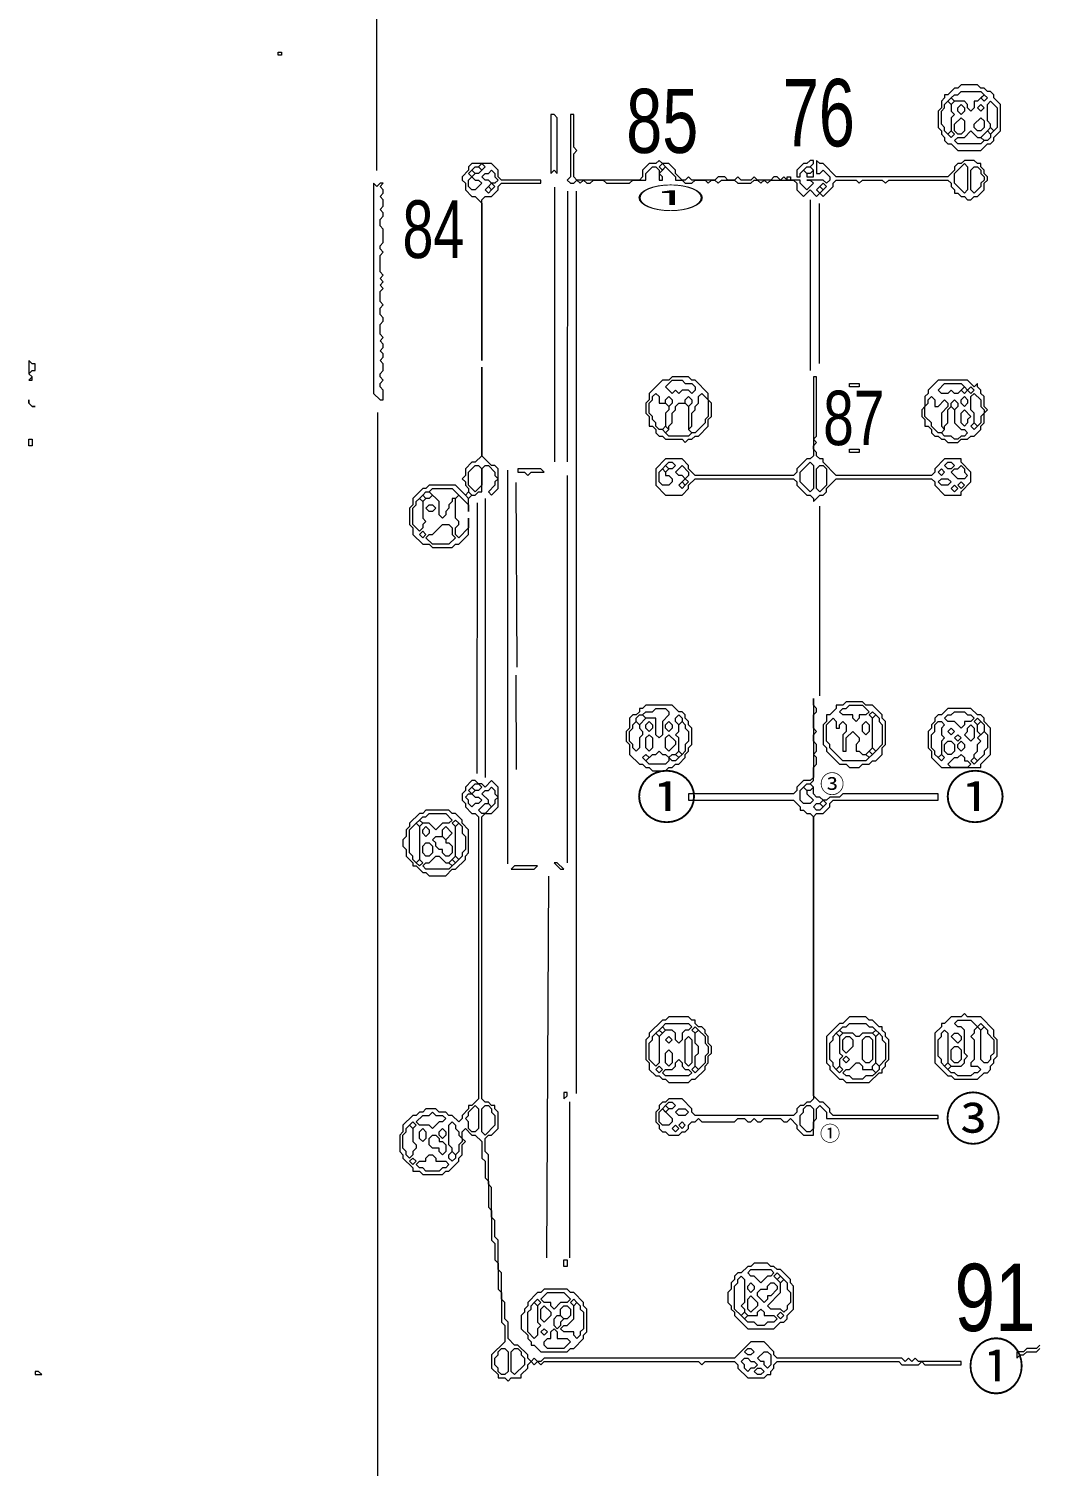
# Model space of a CAD drawing. Extents: x 10 to 1971, y 11 to 1392.
# Drawn here: x 10 to 317.8, y 364.1 to 802.1 of the extents above; entities that cross this region are included whole.
import ezdxf

# ---------------------------------------------------------------- set-up
doc = ezdxf.new("R2010")
doc.units = 0
for name, color, linetype, lineweight in [('OCR_TEXT', 6, 'Continuous', 0), ('TEXT_FALLBACK_OUTLINE', 2, 'Continuous', 0), ('TRACE_CURVE', 6, 'Continuous', 0), ('TRACE_STRAIGHT', 5, 'Continuous', 0), ('TRACE_TEXT_SYMBOL', 6, 'Continuous', 0)]:
    doc.layers.add(name, color=color, linetype=linetype, lineweight=lineweight)
doc.styles.add('wqy-unicode', font='wqy-unicode.lff')

msp = doc.modelspace()

# ---------------------------------------------------------------- linework, layer by layer
at = {"layer": 'TEXT_FALLBACK_OUTLINE', "color": 2}
for points in [[(248, 762), (247, 761), (246, 761), (244, 759), (244, 757), (245, 757), (245, 758), (246, 759), (247, 758), (247, 757), (249, 757), (249, 759), (248, 760), (249, 761), (249, 762)], [(246, 759), (247, 760), (248, 760), (249, 759), (248, 758), (247, 758)], [(241, 757), (242, 757), (242, 756), (241, 756)]]:
    msp.add_lwpolyline(points, close=True, dxfattribs=at)
at = {"layer": 'TRACE_CURVE', "color": 6}
for points in [[(115, 755), (115, 691), (117, 689), (118, 689), (118, 692), (117, 693), (117, 694), (118, 695), (117, 696), (117, 697), (118, 698), (118, 700), (117, 701), (118, 702), (118, 703), (117, 704), (118, 705), (118, 706), (117, 707), (118, 708), (117, 709), (117, 712), (118, 713), (118, 714), (117, 715), (117, 717), (118, 718), (117, 719), (117, 722), (118, 723), (117, 724), (118, 725), (117, 726), (118, 727), (117, 728), (117, 733), (118, 734), (117, 735), (117, 736), (118, 737), (118, 741), (117, 742), (117, 744), (118, 745), (118, 746), (117, 747), (118, 748), (118, 750), (117, 751), (118, 752), (118, 753), (117, 754), (118, 755), (117, 755), (116, 754)], [(144, 570), (145, 571), (146, 570), (145, 569)], [(145, 571), (146, 572), (147, 572), (148, 571), (147, 570), (146, 570)], [(150, 570), (151, 571), (152, 570), (152, 569), (153, 568), (152, 567), (152, 566), (151, 565), (150, 566), (150, 567), (148, 569), (149, 570)], [(245, 570), (246, 571), (247, 570), (247, 569), (249, 567), (248, 566), (246, 566), (245, 567)], [(246, 571), (247, 572), (248, 572), (249, 571), (248, 570), (247, 570)], [(143, 568), (144, 569), (145, 569), (146, 568), (147, 568), (148, 567), (147, 566), (146, 566), (145, 565), (144, 566), (144, 567)], [(149, 566), (150, 566), (151, 565), (149, 563), (148, 563), (147, 564)], [(249, 565), (250, 566), (251, 566), (252, 565), (251, 564), (250, 564)], [(251, 566), (252, 567), (253, 566), (252, 565)], [(146, 474), (147, 473), (147, 467), (146, 466), (145, 466), (144, 467), (144, 469), (143, 470), (144, 471), (144, 472)], [(148, 473), (149, 474), (150, 474), (151, 473), (151, 472), (152, 471), (152, 468), (149, 465), (148, 466)], [(203, 473), (204, 474), (205, 473), (204, 472)], [(204, 474), (205, 475), (206, 475), (207, 474), (206, 473), (205, 473)], [(246, 473), (247, 474), (248, 474), (249, 473), (249, 467), (248, 466), (247, 466), (245, 468), (245, 471), (246, 472)], [(126, 468), (127, 469), (128, 468), (127, 467)], [(132, 471), (133, 472), (134, 471), (136, 471), (137, 470), (136, 469), (135, 469), (133, 467), (132, 468), (129, 468), (128, 469), (130, 471)], [(138, 468), (139, 469), (140, 468), (140, 467), (141, 466), (141, 465), (142, 464), (142, 463), (141, 462), (141, 460), (140, 459), (139, 460), (139, 461), (138, 462)], [(202, 472), (203, 473), (206, 470), (206, 469), (205, 468), (203, 468), (202, 469)], [(207, 472), (208, 473), (210, 473), (211, 472), (210, 471), (208, 471)], [(208, 468), (209, 469), (210, 468), (209, 467)], [(125, 467), (126, 468), (127, 467), (127, 463), (128, 462), (128, 461), (127, 460), (127, 459), (126, 458), (125, 459), (125, 460), (124, 461), (124, 465), (125, 466)], [(129, 466), (130, 467), (131, 466), (131, 464), (130, 463), (129, 464)], [(132, 464), (133, 465), (134, 465), (135, 464), (135, 463), (136, 463), (137, 462), (137, 460), (136, 459), (135, 460), (135, 461), (133, 461), (132, 462)], [(135, 466), (136, 467), (137, 466), (137, 465), (136, 464), (135, 465)], [(206, 467), (207, 468), (208, 467), (207, 466)], [(138, 459), (139, 460), (140, 459), (140, 458), (139, 457), (138, 458)], [(126, 457), (127, 458), (128, 457), (127, 456)], [(131, 458), (132, 459), (133, 459), (134, 458), (134, 457), (137, 457), (138, 456), (137, 455), (136, 455), (135, 454), (131, 454), (130, 455), (129, 455), (128, 456), (129, 457), (131, 457)], [(153, 399), (154, 400), (155, 400), (156, 399), (156, 393), (155, 392), (154, 392), (153, 393), (153, 394), (152, 395), (152, 397), (153, 398)], [(157, 399), (158, 400), (159, 400), (160, 399), (160, 398), (161, 397), (161, 395), (158, 392), (157, 393)], [(228, 399), (229, 400), (230, 400), (231, 399), (230, 398), (229, 398)], [(234, 399), (235, 399), (236, 398), (236, 395), (235, 394), (234, 395), (234, 396), (233, 396), (232, 397)], [(227, 396), (228, 397), (229, 397), (230, 396), (231, 396), (232, 395), (231, 394), (230, 394), (229, 393), (228, 394), (228, 395)], [(231, 393), (232, 394), (233, 394), (234, 393), (233, 392), (232, 392)]]:
    msp.add_lwpolyline(points, close=True, dxfattribs=at)
for points in [[(249, 598), (249, 574), (248, 573), (246, 573), (244, 571), (244, 570), (243, 569), (211, 569), (211, 567), (243, 567), (245, 565), (245, 564), (246, 564), (247, 563), (248, 563), (249, 562), (249, 476), (248, 475), (247, 475), (246, 474), (245, 474), (244, 473), (244, 472), (243, 471), (213, 471), (212, 472), (212, 473), (209, 476), (205, 476), (204, 475), (203, 475), (202, 474), (202, 473), (201, 472), (201, 469), (202, 468), (202, 467), (203, 466), (204, 466), (205, 465), (208, 465), (209, 466), (210, 466), (211, 467), (211, 468), (212, 469), (213, 469), (214, 470), (215, 469), (225, 469), (226, 470), (228, 470), (229, 469), (230, 469), (231, 470), (232, 469), (233, 469), (234, 470), (239, 470), (240, 469), (241, 469), (242, 470), (244, 468), (244, 467)], [(244, 467), (246, 465), (249, 465), (249, 469), (250, 470), (250, 473), (251, 474), (253, 472), (253, 470), (287, 470), (287, 471), (255, 471), (254, 472), (254, 473), (252, 475), (251, 475), (249, 477), (249, 562), (250, 563), (252, 563), (254, 565), (254, 566), (255, 567), (287, 567), (287, 569), (258, 569), (257, 568), (254, 568), (253, 567), (252, 567), (251, 568), (250, 568), (249, 569), (249, 571), (248, 572), (249, 573), (249, 577), (250, 578), (250, 580), (249, 581), (250, 582), (250, 584), (249, 585), (249, 587), (250, 588), (249, 589), (249, 593), (250, 594), (250, 595), (249, 596), (249, 598)], [(145, 573), (143, 571), (143, 570), (142, 569), (142, 567), (143, 566), (143, 565), (145, 563), (146, 563), (147, 562), (147, 476), (145, 474), (144, 474), (144, 473), (142, 471), (142, 470), (141, 469), (139, 471), (138, 471), (137, 472), (135, 472), (134, 473), (131, 473), (130, 472), (129, 472), (128, 471), (127, 471), (124, 468), (124, 466), (123, 465), (123, 460), (124, 459), (124, 458), (127, 455), (127, 454), (129, 454), (130, 453), (136, 453), (137, 454), (138, 454), (141, 457), (141, 458), (142, 459), (142, 462), (143, 463), (142, 464), (142, 466), (143, 467), (145, 465), (146, 465), (148, 463), (148, 458), (149, 457), (149, 452), (150, 451), (150, 443), (151, 442), (151, 433), (152, 432), (152, 427), (153, 426), (153, 418), (154, 417), (154, 408)], [(155, 409), (155, 414), (154, 415), (154, 423), (153, 424), (153, 433), (152, 434), (152, 439), (151, 440), (151, 449), (150, 450), (150, 459), (149, 460), (149, 464), (150, 465), (151, 465), (153, 467), (153, 472), (152, 473), (152, 474), (151, 474), (150, 475), (149, 475), (148, 476), (148, 562), (149, 563), (151, 563), (153, 565), (153, 571), (151, 573), (149, 571), (148, 572), (147, 572), (146, 573), (145, 573)], [(154, 408), (155, 407), (155, 402), (151, 398), (151, 394), (153, 392), (153, 391), (155, 391), (156, 390), (157, 391), (160, 391), (160, 392), (162, 394), (162, 395), (163, 396), (164, 395), (165, 396), (166, 395), (167, 396), (214, 396), (215, 395), (216, 396), (225, 396), (226, 395), (226, 394), (229, 391), (234, 391), (235, 392), (236, 392), (236, 393), (237, 394), (237, 395), (238, 396), (275, 396), (276, 395), (281, 395), (282, 396), (283, 395), (294, 395), (294, 396), (281, 396), (280, 397), (279, 396), (278, 397), (277, 396), (276, 397), (238, 397), (237, 398), (237, 399), (234, 402), (230, 402), (225, 397), (167, 397), (166, 396), (165, 396), (164, 397), (163, 396), (162, 397), (162, 398), (159, 401), (158, 401), (156, 403), (156, 408), (155, 409)], [(318, 401), (317, 400), (314, 400), (313, 399), (311, 399), (311, 397), (312, 398), (313, 398), (314, 399), (317, 399), (318, 400)]]:
    msp.add_lwpolyline(points, dxfattribs=at)
at = {"layer": 'TRACE_STRAIGHT', "color": 5}
for p, q in [((116.02, 758.88), (116.21, 1355.13)), ((170.24, 670.12), (170.27, 753.87)), ((174.16, 670.12), (174.17, 752.62)), ((176.71, 752.62), (176.71, 477.62)), ((248, 750), (248, 698)), ((250.89, 700.12), (250.9, 748.88)), ((116.24, 685.13), (116.26, 22.63)), ((155.89, 547.62), (155.94, 667.63)), ((174, 666), (174, 548)), ((158.4, 663.88), (158.68, 607.62)), ((146.57, 575.13), (146.68, 657.63)), ((149, 659), (149, 574)), ((250.89, 656.63), (250.89, 598.88)), ((158.33, 605.13), (158.45, 576.37)), ((167.81, 427.61), (168.39, 543.88)), ((174.68, 475.13), (174.71, 427.62))]:
    msp.add_line(p, q, dxfattribs=at)
at = {"layer": 'TRACE_TEXT_SYMBOL', "color": 6}
for points in [[(86, 795), (87, 795), (87, 794), (86, 794)], [(294, 785), (293, 784), (292, 784), (290, 782), (289, 782), (289, 781), (288, 780), (288, 778), (287, 777), (287, 772), (288, 771), (288, 770), (289, 769), (289, 768), (290, 767), (291, 767), (293, 765), (300, 765), (302, 767), (303, 767), (304, 768), (304, 769), (306, 771), (306, 779), (304, 781), (304, 782), (303, 783), (302, 783), (301, 784), (300, 784), (299, 785)], [(289, 779), (290, 780), (291, 779), (291, 777), (292, 776), (291, 775), (291, 771), (290, 770), (289, 771), (289, 772), (288, 773), (288, 777), (289, 778)], [(290, 780), (291, 781), (292, 780), (291, 779)], [(293, 782), (294, 783), (300, 783), (301, 782), (299, 780), (298, 780), (298, 778), (297, 777), (296, 778), (296, 779), (295, 780), (292, 780), (291, 781), (292, 782)], [(300, 781), (301, 782), (302, 781), (301, 780)], [(302, 779), (303, 780), (305, 778), (305, 772), (304, 771), (303, 772), (303, 773), (302, 774)], [(169, 776), (169, 758), (170, 759), (171, 758), (171, 775), (170, 776)], [(293, 778), (294, 779), (295, 778), (295, 777), (294, 776), (293, 777)], [(299, 778), (300, 779), (301, 778), (300, 777)], [(290, 770), (291, 771), (292, 770), (291, 769)], [(294, 775), (295, 774), (295, 771), (294, 770), (293, 770), (292, 771), (292, 773)], [(297, 771), (299, 769), (300, 769), (301, 768), (300, 767), (293, 767), (292, 768), (293, 769), (295, 769)], [(300, 775), (301, 774), (301, 772), (300, 771), (299, 771), (298, 772), (298, 773)], [(302, 771), (303, 770), (303, 769), (302, 768), (301, 768), (300, 769)], [(302, 771), (303, 772), (304, 771), (303, 770)], [(145, 761), (144, 760), (144, 759), (142, 757), (142, 756), (143, 755), (143, 753), (145, 751), (146, 751), (148, 749), (148, 701), (148, 750), (149, 751), (151, 751), (153, 753), (153, 754), (154, 755), (166, 755), (166, 756), (154, 756), (153, 757), (153, 759), (151, 761)], [(144, 758), (145, 759), (146, 758), (145, 757)], [(145, 759), (146, 760), (147, 760), (148, 759), (147, 758), (146, 758)], [(147, 760), (148, 761), (149, 760), (148, 759)], [(150, 758), (151, 759), (152, 758), (152, 757), (153, 756), (152, 755), (151, 755), (150, 756), (149, 756), (148, 757), (149, 758)], [(202, 760), (203, 761), (204, 760), (203, 759)], [(295, 761), (296, 760), (296, 753), (295, 752), (292, 755), (292, 758)], [(297, 759), (298, 760), (299, 760), (300, 759), (300, 758), (301, 757), (301, 756), (300, 755), (300, 754), (298, 752), (297, 753)], [(144, 756), (145, 757), (146, 756), (147, 756), (148, 755), (146, 753), (145, 753), (144, 754)], [(149, 753), (150, 754), (151, 753), (150, 752)], [(150, 754), (151, 755), (152, 754), (151, 753)], [(250, 753), (251, 754), (252, 753), (251, 752)], [(251, 754), (252, 755), (253, 754), (252, 753)], [(10, 701), (10, 697), (11, 696), (10, 695), (11, 695), (11, 696), (10, 697), (11, 698), (12, 698), (12, 700), (11, 700)], [(148, 699), (148, 672), (146, 670), (145, 670), (143, 668), (143, 666), (142, 665), (143, 664), (143, 663), (144, 662), (144, 661), (143, 660), (140, 663), (132, 663), (131, 662), (130, 662), (127, 659), (127, 657), (126, 656), (126, 651), (127, 650), (127, 648), (130, 645), (132, 645), (133, 644), (139, 644), (140, 645), (141, 645), (144, 648), (144, 653), (144, 650), (141, 647), (140, 648), (140, 650), (141, 651), (141, 652), (140, 653), (140, 659), (141, 660), (144, 657), (144, 655), (144, 659), (145, 660), (146, 660), (147, 661), (148, 661), (148, 668), (149, 669), (150, 669), (152, 667), (152, 666), (153, 665), (152, 664), (152, 663), (150, 661), (151, 660), (153, 662), (153, 668), (152, 669), (151, 669), (148, 672)], [(206, 696), (205, 695), (203, 695), (199, 691), (199, 689), (198, 688), (198, 685), (199, 684), (199, 681), (200, 681), (201, 680), (201, 679), (202, 678), (203, 678), (204, 677), (209, 677), (210, 676), (211, 677), (212, 677), (213, 678), (214, 678), (217, 681), (217, 683), (218, 684), (218, 688), (217, 689), (217, 691), (213, 695), (212, 695), (211, 696)], [(249, 696), (249, 672), (248, 671), (247, 671), (244, 668), (244, 667), (243, 666), (213, 666), (211, 668), (211, 669), (209, 671), (204, 671), (201, 668), (201, 663), (204, 660), (209, 660), (211, 662), (211, 663), (213, 665), (243, 665), (244, 664), (244, 663), (247, 660), (248, 660), (249, 659), (249, 658), (251, 660), (252, 660), (253, 661), (253, 662), (256, 665), (285, 665), (286, 664), (286, 663), (289, 660), (294, 660), (294, 661), (297, 664), (297, 667), (294, 670), (294, 671), (289, 671), (286, 668), (286, 667), (285, 666), (256, 666), (252, 670), (252, 671), (251, 671), (250, 672), (250, 673), (249, 674), (249, 675), (250, 676), (249, 677), (250, 678), (250, 696)], [(206, 695), (209, 695), (210, 694), (212, 694), (213, 693), (213, 692), (212, 691), (211, 692), (209, 692), (208, 691), (207, 692), (206, 691), (204, 693)], [(260, 694), (263, 694), (263, 693), (260, 693)], [(287, 695), (284, 692), (284, 691), (283, 690), (283, 687), (282, 686), (282, 684), (283, 683), (283, 681), (284, 681), (285, 680), (285, 679), (286, 678), (287, 678), (288, 677), (289, 677), (290, 676), (293, 676), (294, 677), (296, 677), (297, 678), (298, 678), (300, 680), (300, 681), (301, 682), (301, 685), (302, 686), (301, 687), (301, 690), (300, 691), (300, 692), (299, 693), (299, 694), (298, 693), (296, 695)], [(289, 694), (294, 694), (295, 693), (293, 691), (292, 691), (291, 692), (290, 691), (288, 691), (287, 692)], [(294, 692), (295, 693), (296, 692), (295, 691)], [(296, 692), (297, 693), (298, 692), (297, 691)], [(10, 689), (10, 688), (11, 687), (12, 687), (11, 687), (10, 688)], [(200, 690), (201, 691), (202, 690), (202, 688), (204, 688), (205, 687), (205, 686), (204, 685), (204, 681), (203, 680), (202, 680), (201, 681), (201, 682), (200, 683), (200, 684), (199, 685), (199, 688), (200, 689)], [(204, 689), (205, 690), (206, 689), (206, 688), (205, 687), (204, 688)], [(207, 687), (208, 688), (210, 688), (211, 687), (211, 680), (212, 679), (211, 678), (205, 678), (204, 679), (205, 680), (205, 681), (206, 682), (206, 685), (207, 686)], [(210, 689), (211, 690), (212, 689), (212, 688), (211, 687), (210, 688)], [(214, 690), (215, 691), (217, 689), (217, 684), (216, 683), (216, 682), (213, 679), (212, 679), (211, 680), (212, 681), (212, 685), (213, 686), (213, 687), (214, 688)], [(284, 689), (285, 690), (286, 689), (286, 687), (287, 687), (289, 689), (290, 688), (290, 687), (288, 685), (288, 681), (289, 680), (288, 679), (287, 679), (285, 681), (285, 682), (283, 684), (283, 687), (284, 688)], [(291, 688), (292, 689), (293, 688), (293, 687), (292, 686), (291, 687)], [(294, 689), (295, 690), (296, 689), (296, 688), (295, 687), (294, 688)], [(297, 690), (298, 691), (300, 689), (300, 687), (301, 686), (301, 685), (300, 684), (300, 682), (299, 681), (298, 682), (298, 685), (297, 686)], [(290, 686), (291, 687), (292, 686), (292, 682), (294, 680), (295, 680), (296, 679), (295, 678), (294, 678), (293, 677), (292, 677), (291, 678), (289, 678), (288, 679), (289, 680), (289, 681), (290, 682)], [(294, 685), (295, 686), (297, 684), (296, 683), (296, 682), (295, 681), (294, 682)], [(203, 680), (204, 681), (205, 680), (204, 679)], [(297, 681), (298, 682), (299, 681), (298, 680)], [(10, 677), (11, 677), (11, 675), (10, 675)], [(260, 674), (263, 674), (263, 673), (260, 673)], [(146, 669), (147, 669), (148, 668), (148, 663), (146, 661), (144, 663), (144, 667)], [(159, 668), (159, 667), (161, 667), (162, 666), (163, 667), (167, 667), (166, 668)], [(202, 667), (203, 668), (204, 667), (204, 666), (205, 666), (206, 665), (206, 664), (205, 663), (203, 663), (202, 664)], [(203, 668), (204, 669), (205, 668), (204, 667)], [(204, 669), (205, 670), (206, 670), (207, 669), (206, 668), (205, 668)], [(209, 669), (211, 667), (211, 666), (210, 665), (209, 666), (208, 666), (207, 667)], [(248, 670), (249, 669), (249, 662), (248, 661), (245, 664), (245, 667)], [(250, 668), (251, 669), (252, 669), (253, 668), (253, 663), (251, 661), (250, 662)], [(287, 667), (288, 668), (289, 667), (288, 666)], [(289, 669), (290, 670), (291, 670), (292, 669), (291, 668), (290, 668)], [(293, 668), (294, 669), (295, 668), (295, 667), (296, 666), (295, 665), (293, 665), (291, 667), (292, 668)], [(132, 661), (133, 662), (139, 662), (141, 660), (140, 659), (139, 659), (139, 658), (138, 657), (138, 656), (137, 655), (137, 654), (136, 653), (135, 654), (135, 658)], [(208, 663), (209, 664), (210, 663), (209, 662)], [(209, 664), (210, 665), (211, 664), (210, 663)], [(287, 664), (288, 665), (290, 665), (291, 664), (290, 663), (288, 663)], [(291, 662), (292, 663), (293, 662), (292, 661)], [(293, 663), (294, 664), (295, 663), (294, 662)], [(128, 658), (129, 659), (130, 658), (130, 653), (131, 652), (130, 651), (130, 650), (129, 649), (127, 651), (127, 656), (128, 657)], [(129, 659), (130, 660), (131, 659), (130, 658)], [(130, 660), (131, 661), (132, 661), (133, 660), (132, 659), (131, 659)], [(143, 660), (144, 661), (145, 660), (144, 659)], [(131, 656), (132, 657), (133, 657), (134, 656), (133, 655), (132, 655)], [(129, 648), (130, 649), (131, 648), (130, 647)], [(136, 651), (138, 651), (139, 650), (139, 648), (140, 647), (138, 645), (133, 645), (131, 647), (132, 648), (133, 648)], [(198, 596), (197, 595), (196, 595), (196, 594), (195, 593), (194, 593), (193, 592), (193, 589), (192, 588), (192, 585), (193, 584), (193, 581), (196, 578), (197, 578), (198, 577), (199, 577), (200, 576), (204, 576), (205, 577), (206, 577), (207, 578), (208, 578), (210, 580), (210, 581), (211, 582), (211, 583), (212, 584), (212, 589), (211, 590), (211, 591), (210, 592), (210, 593), (209, 594), (208, 594), (206, 596)], [(259, 597), (258, 596), (256, 596), (256, 595), (254, 593), (253, 593), (253, 591), (252, 590), (252, 584), (253, 583), (253, 582), (257, 578), (259, 578), (260, 577), (263, 577), (264, 578), (266, 578), (267, 579), (268, 579), (270, 581), (270, 583), (271, 584), (271, 591), (270, 592), (270, 593), (267, 596), (265, 596), (264, 597)], [(259, 595), (260, 596), (264, 596), (266, 594), (265, 593), (263, 593), (263, 592), (262, 591), (261, 592), (261, 593), (258, 593), (257, 594), (258, 595)], [(195, 592), (196, 593), (197, 593), (198, 592), (196, 590), (195, 591)], [(200, 594), (201, 595), (204, 595), (205, 594), (205, 593), (203, 591), (203, 587), (202, 586), (201, 587), (201, 592), (198, 592), (197, 593), (198, 594)], [(207, 592), (208, 593), (209, 592), (209, 591), (208, 590), (207, 591)], [(255, 592), (256, 591), (256, 589), (257, 589), (257, 590), (258, 591), (259, 590), (259, 588), (258, 587), (258, 582), (259, 582), (259, 586), (261, 588), (263, 586), (263, 585), (262, 584), (262, 582), (263, 582), (264, 581), (265, 581), (266, 580), (265, 579), (258, 579), (254, 583), (254, 584), (253, 585), (253, 590)], [(266, 593), (267, 594), (268, 593), (267, 592)], [(267, 592), (268, 593), (269, 592), (269, 591), (270, 590), (270, 584), (268, 582), (267, 583)], [(290, 595), (288, 593), (287, 593), (286, 592), (286, 591), (285, 590), (285, 589), (284, 588), (284, 583), (285, 582), (285, 580), (288, 577), (300, 577), (300, 578), (303, 581), (303, 589), (301, 591), (301, 592), (300, 593), (299, 593), (297, 595)], [(291, 593), (292, 594), (295, 594), (296, 593), (297, 593), (298, 592), (297, 591), (295, 591), (295, 590), (294, 589), (292, 591), (290, 591), (289, 592), (290, 593)], [(298, 591), (299, 592), (300, 591), (299, 590)], [(194, 590), (195, 591), (196, 590), (196, 589), (197, 588), (197, 587), (196, 586), (196, 583), (195, 582), (194, 583), (194, 584), (193, 585), (193, 588), (194, 589)], [(198, 590), (199, 591), (200, 590), (200, 589), (199, 588), (198, 589)], [(198, 586), (199, 587), (200, 586), (200, 583), (199, 582), (198, 583)], [(204, 590), (205, 591), (206, 590), (206, 589), (205, 588), (204, 589)], [(204, 586), (205, 587), (207, 585), (207, 584), (205, 582), (204, 583)], [(208, 590), (209, 591), (210, 590), (210, 589), (211, 588), (211, 585), (210, 584), (210, 582), (209, 581), (208, 582), (208, 586), (207, 587), (208, 588)], [(264, 590), (265, 591), (266, 590), (266, 588), (265, 587), (264, 588)], [(286, 590), (287, 591), (288, 591), (289, 590), (288, 589), (288, 587), (289, 586), (288, 585), (288, 581), (287, 580), (286, 581), (286, 582), (285, 583), (285, 587), (286, 588)], [(290, 588), (291, 589), (292, 588), (291, 587)], [(292, 586), (293, 587), (294, 586), (293, 585)], [(296, 589), (297, 590), (298, 589), (298, 586), (297, 585), (295, 587), (296, 588)], [(301, 588), (302, 587), (302, 583), (301, 582), (301, 581), (299, 579), (298, 580), (298, 581), (299, 582), (299, 584), (300, 585), (299, 586)], [(299, 590), (300, 591), (301, 590), (301, 588), (300, 587), (299, 588)], [(266, 582), (267, 583), (268, 582), (267, 581)], [(289, 584), (290, 585), (291, 585), (292, 584), (292, 582), (291, 581), (290, 581), (289, 582)], [(293, 584), (294, 585), (295, 584), (295, 583), (294, 582), (293, 583)], [(197, 580), (198, 581), (199, 580), (198, 579)], [(201, 581), (202, 582), (203, 581), (204, 581), (205, 580), (205, 579), (204, 578), (199, 578), (198, 579), (200, 581)], [(205, 580), (206, 581), (207, 581), (208, 580), (207, 579), (206, 579)], [(207, 581), (208, 582), (209, 581), (208, 580)], [(265, 581), (266, 582), (267, 581), (266, 580)], [(287, 580), (288, 581), (289, 580), (288, 579)], [(293, 580), (294, 581), (295, 580), (295, 579), (296, 579), (297, 578), (296, 577), (291, 577), (290, 578), (292, 580)], [(297, 579), (298, 580), (299, 579), (298, 578)], [(131, 564), (130, 563), (129, 563), (126, 560), (126, 559), (125, 558), (125, 556), (124, 555), (124, 553), (125, 552), (125, 550), (127, 548), (127, 547), (128, 547), (130, 545), (131, 545), (132, 544), (137, 544), (139, 546), (140, 546), (143, 549), (143, 550), (144, 551), (144, 558), (142, 560), (142, 561), (140, 563), (139, 563), (138, 564)], [(128, 560), (129, 561), (130, 560), (129, 559)], [(131, 562), (132, 563), (137, 563), (139, 561), (138, 560), (136, 560), (134, 558), (132, 560), (130, 560), (129, 561), (130, 562)], [(139, 560), (140, 561), (141, 560), (140, 559)], [(128, 560), (129, 559), (129, 549), (128, 548), (127, 549), (127, 550), (126, 551), (126, 558)], [(130, 558), (131, 559), (132, 558), (132, 557), (131, 556), (130, 557)], [(136, 558), (137, 559), (139, 557), (137, 555), (136, 556)], [(140, 559), (141, 560), (142, 559), (142, 557), (143, 556), (143, 552), (142, 551), (142, 550), (141, 549), (140, 550)], [(130, 553), (131, 554), (132, 554), (133, 553), (133, 551), (132, 550), (131, 550), (130, 551)], [(133, 555), (134, 556), (136, 556), (137, 555), (137, 554), (138, 554), (139, 553), (139, 551), (138, 550), (137, 550), (136, 551), (136, 552), (135, 552), (134, 553), (134, 554)], [(128, 548), (129, 549), (130, 548), (129, 547)], [(134, 550), (135, 550), (137, 548), (138, 548), (139, 547), (138, 546), (131, 546), (130, 547), (131, 548), (132, 548)], [(138, 548), (139, 549), (140, 548), (139, 547)], [(139, 549), (140, 550), (141, 549), (140, 548)], [(170, 548), (172, 546), (173, 546), (171, 548)], [(158, 547), (157, 546), (164, 546), (165, 547)], [(205, 501), (204, 500), (203, 500), (199, 496), (199, 495), (198, 494), (198, 488), (199, 487), (199, 485), (201, 483), (202, 483), (203, 482), (204, 482), (205, 481), (211, 481), (212, 482), (213, 482), (216, 485), (216, 486), (217, 487), (217, 489), (218, 490), (218, 492), (217, 493), (217, 495), (216, 496), (216, 497), (215, 498), (214, 498), (213, 499), (213, 500), (212, 500), (211, 501)], [(260, 501), (258, 499), (257, 499), (253, 495), (253, 487), (254, 486), (254, 485), (257, 482), (258, 482), (259, 481), (266, 481), (269, 484), (270, 484), (270, 485), (271, 486), (271, 487), (272, 488), (272, 494), (271, 495), (271, 496), (270, 497), (270, 498), (269, 498), (267, 500), (266, 500), (265, 501)], [(295, 502), (294, 501), (291, 501), (289, 499), (288, 499), (288, 498), (286, 496), (286, 487), (290, 483), (291, 483), (292, 482), (299, 482), (301, 484), (302, 484), (303, 485), (303, 486), (304, 487), (304, 488), (305, 489), (305, 494), (304, 495), (304, 497), (300, 501), (296, 501)], [(292, 499), (293, 500), (297, 500), (299, 498), (298, 497), (298, 496), (297, 495), (298, 494), (298, 488), (297, 487), (297, 486), (299, 486), (300, 485), (299, 484), (298, 484), (297, 483), (293, 483), (292, 484), (291, 484), (290, 485), (291, 486), (294, 486), (295, 487), (295, 488), (296, 489), (295, 490), (295, 497), (294, 498), (293, 498)], [(200, 495), (201, 496), (202, 495), (202, 487), (201, 486), (199, 488), (199, 493), (200, 494)], [(201, 496), (202, 497), (203, 496), (202, 495)], [(202, 497), (203, 498), (204, 497), (203, 496)], [(203, 498), (204, 499), (211, 499), (212, 498), (211, 497), (210, 497), (209, 496), (209, 494), (208, 493), (207, 494), (207, 496), (206, 497), (204, 497)], [(204, 494), (205, 495), (206, 494), (205, 493)], [(210, 494), (211, 495), (212, 494), (212, 487), (211, 486), (210, 487)], [(212, 497), (213, 498), (214, 497), (213, 496)], [(213, 496), (214, 497), (216, 495), (216, 493), (217, 492), (217, 490), (216, 489), (216, 487), (214, 485), (213, 486), (213, 489), (214, 490), (214, 492), (213, 493)], [(255, 495), (256, 496), (257, 495), (257, 490), (258, 489), (257, 488), (257, 486), (256, 485), (255, 486), (255, 487), (254, 488), (254, 493), (255, 494)], [(256, 496), (257, 497), (258, 496), (257, 495)], [(259, 498), (260, 499), (265, 499), (266, 498), (267, 498), (268, 497), (267, 496), (264, 496), (263, 495), (262, 495), (261, 496), (258, 496), (257, 497), (258, 498)], [(258, 494), (259, 495), (260, 495), (261, 494), (261, 492), (259, 490), (258, 491)], [(264, 494), (265, 495), (266, 495), (267, 494), (267, 488), (266, 487), (265, 487), (264, 488)], [(267, 496), (268, 497), (269, 496), (268, 495)], [(268, 495), (269, 496), (270, 495), (270, 494), (271, 493), (271, 488), (269, 486), (268, 487)], [(288, 496), (289, 497), (290, 496), (290, 487), (289, 486), (288, 487), (288, 488), (287, 489), (287, 494), (288, 495)], [(291, 495), (292, 496), (293, 496), (294, 495), (294, 494), (293, 493)], [(299, 498), (300, 499), (301, 498), (300, 497)], [(300, 497), (301, 498), (302, 497), (302, 496), (304, 494), (304, 490), (303, 489), (303, 488), (302, 487), (301, 487), (300, 488)], [(204, 490), (205, 491), (206, 490), (206, 487), (205, 486), (204, 487)], [(291, 491), (292, 492), (293, 492), (294, 491), (294, 488), (293, 487), (292, 487), (291, 488)], [(207, 487), (208, 488), (209, 487), (209, 486), (210, 485), (211, 485), (212, 484), (211, 483), (204, 483), (203, 484), (204, 485), (206, 485), (207, 486)], [(258, 488), (259, 489), (260, 488), (259, 487)], [(262, 487), (263, 487), (264, 486), (264, 485), (267, 485), (268, 484), (267, 483), (265, 483), (264, 482), (261, 482), (260, 483), (259, 483), (258, 484), (259, 485), (260, 485)], [(267, 486), (268, 487), (269, 486), (269, 485), (268, 484), (267, 485)], [(289, 486), (290, 487), (291, 486), (290, 485)], [(201, 485), (202, 486), (203, 485), (202, 484)], [(212, 485), (213, 486), (214, 485), (213, 484)], [(256, 485), (257, 486), (258, 485), (257, 484)], [(173, 478), (173, 476), (174, 477), (174, 478)], [(173, 427), (174, 427), (174, 425), (173, 425)], [(231, 426), (230, 425), (229, 425), (227, 423), (226, 423), (225, 422), (225, 421), (224, 420), (224, 418), (223, 417), (223, 414), (224, 413), (224, 412), (225, 411), (225, 410), (229, 406), (237, 406), (239, 408), (240, 408), (241, 409), (241, 410), (243, 412), (243, 419), (242, 420), (242, 421), (239, 424), (238, 424), (237, 425), (236, 425), (235, 426)], [(226, 421), (227, 422), (228, 421), (228, 414), (227, 413), (228, 412), (228, 411), (227, 410), (225, 412), (225, 419), (226, 420)], [(229, 423), (230, 424), (236, 424), (237, 423), (236, 422), (235, 422), (233, 420), (231, 422), (230, 422)], [(239, 420), (240, 421), (241, 420), (241, 418), (242, 417), (242, 414), (241, 413), (241, 412), (240, 411), (239, 412), (236, 412), (235, 413), (239, 417)], [(237, 422), (238, 423), (239, 422), (238, 421)], [(238, 421), (239, 422), (240, 421), (239, 420)], [(167, 418), (166, 417), (165, 417), (162, 414), (162, 413), (161, 412), (161, 411), (160, 410), (160, 406), (162, 404), (162, 403), (163, 402), (163, 401), (164, 401), (166, 399), (174, 399), (175, 400), (176, 400), (179, 403), (179, 404), (180, 405), (180, 412), (179, 413), (179, 414), (176, 417), (175, 417), (174, 418)], [(168, 417), (173, 417), (175, 415), (174, 414), (172, 414), (170, 412), (169, 413), (169, 414), (167, 414), (166, 415)], [(229, 419), (230, 420), (231, 419), (231, 418), (230, 417), (229, 418)], [(235, 419), (236, 420), (237, 420), (238, 419), (238, 418), (236, 416), (235, 416), (235, 415), (234, 414), (232, 416), (232, 417), (233, 418), (235, 418)], [(163, 413), (164, 414), (165, 413), (165, 408), (166, 407), (165, 406), (165, 404), (164, 403), (162, 405), (162, 411), (163, 412)], [(164, 414), (165, 415), (166, 414), (165, 413)], [(166, 412), (167, 413), (169, 411), (169, 410), (167, 408), (166, 409)], [(176, 413), (177, 414), (178, 413), (178, 412), (179, 411), (179, 406), (178, 405), (178, 404), (177, 403), (176, 404), (176, 405), (173, 405), (172, 406), (173, 407), (174, 407), (176, 409)], [(172, 412), (173, 413), (174, 413), (175, 412), (175, 410), (174, 409), (173, 409), (172, 410)], [(175, 414), (176, 415), (177, 414), (176, 413)], [(232, 411), (233, 412), (234, 411), (234, 410), (237, 410), (238, 409), (237, 408), (235, 408), (234, 407), (232, 407), (231, 408), (229, 408), (228, 409), (229, 410), (232, 410)], [(229, 415), (230, 416), (232, 414), (232, 413), (230, 411), (229, 412)], [(170, 409), (171, 410), (172, 410), (173, 409), (172, 408), (172, 407), (171, 406), (170, 407)], [(227, 410), (228, 411), (229, 410), (228, 409)], [(238, 410), (239, 411), (240, 410), (239, 409)], [(166, 405), (167, 406), (168, 405), (167, 404)], [(169, 405), (170, 406), (171, 405), (171, 403), (174, 403), (175, 402), (173, 400), (168, 400), (167, 401), (167, 402), (168, 403), (169, 403)], [(12, 393), (12, 392), (14, 392), (13, 393)]]:
    msp.add_lwpolyline(points, close=True, dxfattribs=at)
for points in [[(175, 776), (175, 757), (174, 756), (175, 755), (176, 755), (177, 756), (178, 755), (179, 756), (180, 755), (181, 755), (182, 756), (185, 756), (186, 755), (193, 755), (194, 756), (198, 756), (198, 758), (200, 760), (201, 760), (202, 759), (202, 756), (203, 756), (203, 757), (202, 758), (204, 760), (207, 757), (207, 756), (209, 756), (210, 755), (212, 755), (213, 756), (216, 756), (217, 755), (218, 756), (219, 756), (220, 755), (221, 756), (225, 756), (226, 755), (230, 755), (231, 756), (232, 756), (233, 755), (234, 756), (235, 755), (236, 756), (243, 756), (244, 755), (244, 753), (246, 751), (248, 753), (250, 751), (251, 752), (252, 751), (255, 754), (255, 755), (256, 756), (262, 756), (263, 755), (264, 756), (270, 756), (271, 755), (272, 756), (290, 756)], [(210, 756), (209, 756), (207, 758), (207, 759), (205, 761), (203, 761), (202, 762), (201, 761), (199, 761), (197, 759), (197, 757), (196, 756), (177, 756), (176, 757), (176, 764), (177, 765), (176, 766), (176, 776), (175, 776)], [(290, 756), (291, 755), (291, 754), (292, 753), (292, 752), (293, 752), (294, 751), (295, 751), (296, 750), (297, 750), (298, 751), (299, 751), (301, 753), (301, 755), (302, 756), (302, 757), (301, 758), (301, 759), (300, 760), (300, 761), (299, 761), (298, 762), (295, 762), (294, 761), (293, 761), (292, 760), (292, 759), (290, 757), (256, 757), (252, 761), (251, 761), (250, 762), (250, 758), (251, 758), (252, 759), (254, 757), (254, 756), (253, 755), (252, 756), (247, 756), (248, 756), (249, 755), (247, 753), (245, 755), (245, 756), (241, 756), (240, 757), (239, 756), (238, 757), (237, 757), (236, 756), (232, 756), (231, 757), (230, 756), (227, 756), (226, 757), (225, 756), (223, 756), (222, 757), (220, 757), (219, 756), (212, 756), (211, 757), (210, 756)]]:
    msp.add_lwpolyline(points, dxfattribs=at)

# ---------------------------------------------------------------- texts
at = {"layer": 'OCR_TEXT', "color": 6, "style": 'wqy-unicode'}
for s, height, width, p in [('85', 19.523, 0.755738, (192, 764.26)), ('76', 20.521, 0.72, (239.67, 766.27)), ('①', 6.39, 2.416318, (195, 747.28)), ('84', 17.57, 0.72, (123.85, 732.23)), ('87', 16.594, 0.754316, (252, 675.22)), ('①', 12.78, 1.066023, (195, 561.55)), ('③', 5.48, 0.994955, (251, 569.24)), ('①', 12.78, 1.066023, (289, 561.55)), ('③', 12.78, 0.994955, (289, 463.55)), ('①', 4.56, 0.994955, (251, 463.2)), ('91', 20.521, 0.809444, (292, 405.27)), ('①', 13.69, 0.928624, (296, 387.59))]:
    msp.add_text(s, height=height, dxfattribs=dict(at, width=width)).set_placement(p)

doc.saveas('drawing.dxf')
